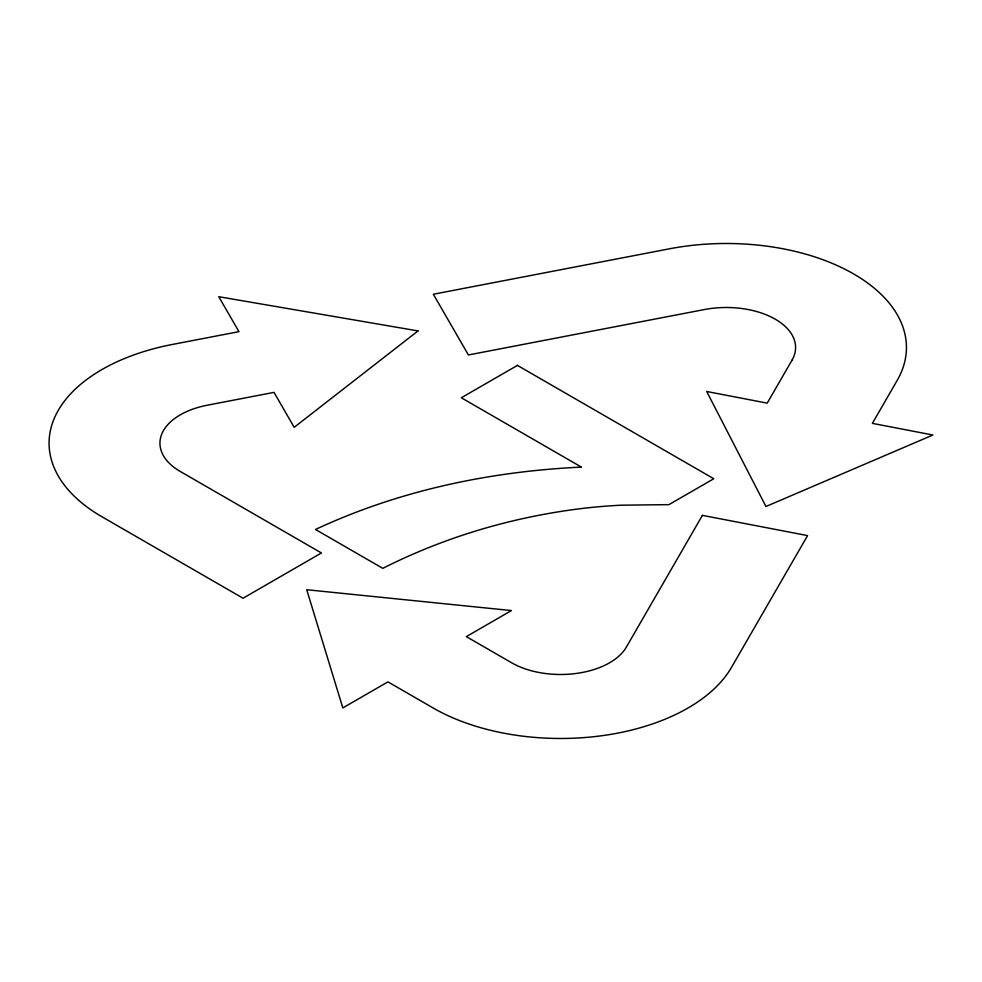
<?xml version="1.0" encoding="UTF-8"?>
<svg xmlns="http://www.w3.org/2000/svg" width="982" height="982" viewBox="0 0 982 982"><rect width="100%" height="100%" fill="white"/><g stroke="black" fill="none" stroke-linecap="round" stroke-linejoin="round"><path stroke-width="1.47" d="M702.412 515.366L626.344 647.126A69.28 40.004 0 0 1 511.61 662.764L466.327 636.618L511.426 610.571L306.728 589.728L342.828 707.912L387.939 681.876L433.222 708.022A180.148 104.006 0 0 0 731.504 667.367L807.585 535.607L702.412 515.366M792.032 360.148L767.212 403.136L706.696 391.487L765.948 506.503L932.9 435.014L872.384 423.365L897.192 380.39A180.148 104.006 0 0 0 853.677 273.953A180.148 104.006 0 0 0 669.331 248.827L433.344 294.244L468.402 354.956L704.389 309.551A69.28 40.004 0 0 1 775.289 319.211A69.28 40.004 0 0 1 792.032 360.148M418.013 330.922L294.183 427.317L274.015 392.37L207.312 405.21A69.28 40.004 0 0 0 180.234 471.446L321.433 552.964L243.045 598.222L101.846 516.704A180.148 104.006 0 0 1 172.255 344.486L238.957 331.658L218.777 296.711L418.013 330.922M517.428 365.39L461.331 397.771L581.418 467.101C489.858 471.421 398.753 490.521 315.48 529.482L382.796 568.345C435.173 541.855 491.516 523.516 549.294 513.365A383.557 221.441 0 0 1 576.041 509.241A330.431 190.766 0 0 1 621.336 505.19L668.926 504.638L713.779 478.737L517.428 365.39"/></g></svg>
